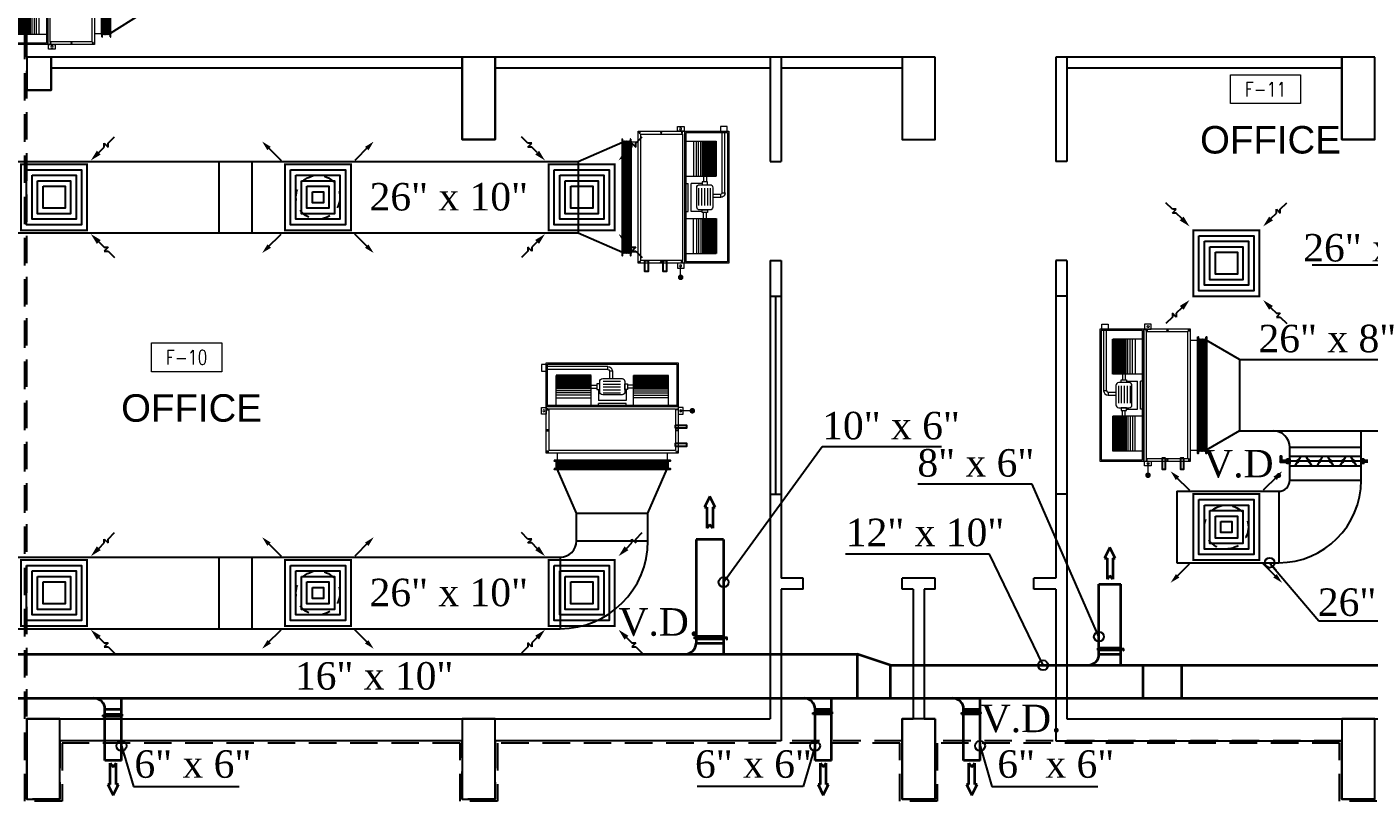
# Model space of a CAD drawing. Extents: x -432 to -365, y -145 to 173.
# Drawn here: x -422.92 to -410.72, y -92.79 to -85.75 of the extents above; entities that cross this region are included whole.
import ezdxf
from ezdxf.enums import TextEntityAlignment as Align

# ---------------------------------------------------------------- set-up
doc = ezdxf.new("R2010")
doc.units = 0
doc.header["$MEASUREMENT"] = 0
for name, pattern in [('DASHDOT', [1, 0.5, -0.25, 0, -0.25]), ('HIDDEN', [0.375, 0.25, -0.125]), ('HIDDEN-Z', [3, 2, -1])]:
    doc.linetypes.add(name, pattern=pattern)
for name, color, linetype in [('01_AC-EQUIP', 206, 'Continuous'), ('03_AC-S.DUCT', 5, 'Continuous'), ('12-AC-FL.CONN.', 2, 'Continuous'), ('A.C.VOLUM DAMPER', 2, 'Continuous'), ('COL', 2, 'Continuous'), ('COLHATCH', 5, 'Continuous'), ('elev', 2, 'Continuous'), ('FASEL', 253, 'Continuous'), ('M-CH-WP-R', 40, 'HIDDEN-Z'), ('M-CH-WP-S', 142, 'Continuous'), ('M-DIFUSER', 195, 'Continuous'), ('M-DUCT-RA', 30, 'Continuous'), ('M-DUCT-SA', 5, 'Continuous'), ('M-EQBMNT', 21, 'Continuous'), ('WALL', 4, 'Continuous'), ('WIN', 5, 'Continuous'), ('ZONE TEXT', 73, 'Continuous')]:
    doc.layers.add(name, color=color, linetype=linetype)
for name, color, linetype, lineweight in [('04-AC_F.A.DUCT', 4, 'Continuous', 35), ('A-SYMB-RMNU', 4, 'Continuous', 9), ('AC-TEXT', 15, 'Continuous', 30)]:
    doc.layers.add(name, color=color, linetype=linetype, lineweight=lineweight)
doc.styles.add('AC', font='romans.shx', dxfattribs={"height": 0.2})
doc.styles.add('ARABY', font='sosa.shx')
doc.styles.add('ROMANS-TITLE', font='ROMANS.shx', dxfattribs={"width": 0.8})
doc.dimstyles.new('IHAB', dxfattribs={"dimscale": 0, "dimtxt": 0.15, "dimasz": 0.09, "dimexe": 0.18, "dimexo": 0.0625, "dimgap": 0, "dimtad": 0, "dimtih": 1, "dimtoh": 1, "dimzin": 0, "dimdsep": 46, "dimtxsty": 'ARABY', "dimcen": 0.03, "dimse1": 1, "dimse2": 1, "dimclrd": 36, "dimclrt": 42, "dimadec": 0, "dimazin": 0, "dimtfac": 1, "dimtmove": 1, "dimatfit": 3, "dimldrblk": 'ORIGIN', "dimfxl": 1, "dimtolj": 1, "dimtzin": 0, "dimarcsym": 0})

# ---------------------------------------------------------------- blocks, each defined once
blk = doc.blocks.new('*U251')
at = {"layer": 'M-DIFUSER', "ltscale": 5, "const_width": 18}
blk.add_lwpolyline([(-300, 300), (300, 300), (300, -300), (-300, -300)], close=True, dxfattribs=at)
at = {"layer": 'M-DIFUSER', "color": 21}
for points in [[(250, 250), (-250, 250), (-250, -250), (250, -250)], [(200, 200), (-200, 200), (-200, -200), (200, -200)], [(150, 150), (-150, 150), (-150, -150), (150, -150)], [(100, 100), (-100, 100), (-100, -100), (100, -100)], [(50, 50), (-50, 50), (-50, -50), (50, -50)]]:
    blk.add_lwpolyline(points, close=True, dxfattribs=at)
at = {"layer": 'M-DUCT-SA', "color": 5, "extrusion": (-5.07059e-20, -1.19855e-17, -1)}
blk.add_line((-461, 461), (-335, 335), dxfattribs=at)
at = {"layer": 'M-DUCT-SA', "color": 5, "extrusion": (-1.19855e-17, 5.07059e-20, -1)}
blk.add_line((461, 461), (335, 335), dxfattribs=at)
at = {"layer": 'M-DUCT-SA', "color": 5, "extrusion": (1.19855e-17, -5.07059e-20, -1)}
blk.add_line((-461, -461), (-335, -335), dxfattribs=at)
at = {"layer": 'M-DUCT-SA', "color": 5, "extrusion": (5.07059e-20, 1.19855e-17, -1)}
blk.add_line((461, -461), (335, -335), dxfattribs=at)
at = {"layer": 'M-DUCT-SA', "color": 5, "extrusion": (-5.07059e-20, -1.19855e-17, -1)}
blk.add_solid([(460, 428), (429, 459), (507, 507)], dxfattribs=at)
at = {"layer": 'M-DUCT-SA', "color": 5, "extrusion": (5.07059e-20, -1.19855e-17, -1)}
blk.add_solid([(-460, 428), (-429, 459), (-507, 507)], dxfattribs=at)
at = {"layer": 'M-DUCT-SA', "color": 5, "extrusion": (1.19855e-17, -5.07059e-20, -1)}
blk.add_solid([(428, -460), (459, -429), (507, -507)], dxfattribs=at)
at = {"layer": 'M-DUCT-SA', "color": 5, "extrusion": (-1.19855e-17, -5.07059e-20, -1)}
blk.add_solid([(-428, -460), (-459, -429), (-507, -507)], dxfattribs=at)
blk = doc.blocks.new('*U254')
at = {"layer": 'M-DIFUSER', "ltscale": 5, "const_width": 18}
blk.add_lwpolyline([(-300, 300), (300, 300), (300, -300), (-300, -300)], close=True, dxfattribs=at)
at = {"layer": 'M-DIFUSER', "color": 21}
for points in [[(250, 250), (-250, 250), (-250, -250), (250, -250)], [(200, 200), (-200, 200), (-200, -200), (200, -200)], [(150, 150), (-150, 150), (-150, -150), (150, -150)], [(100, 100), (-100, 100), (-100, -100), (100, -100)]]:
    blk.add_lwpolyline(points, close=True, dxfattribs=at)
at = {"layer": 'M-DUCT-RA', "color": 30}
for p, q in [((-491, 491), (-549, 549)), ((-491, 455), (-491, 491)), ((-455, 491), (-491, 455)), ((-455, 455), (-455, 491)), ((455, 491), (491, 491)), ((491, 455), (455, 491)), ((491, 491), (549, 549)), ((-406, 406), (-455, 455)), ((406, 406), (455, 455)), ((455, 455), (491, 455)), ((-491, -455), (-455, -491)), ((-455, -455), (-491, -455)), ((-406, -406), (-455, -455)), ((406, -406), (455, -455)), ((455, -491), (491, -455)), ((455, -455), (455, -491)), ((491, -455), (491, -491)), ((-491, -491), (-549, -549)), ((-455, -491), (-491, -491)), ((491, -491), (549, -549))]:
    blk.add_line(p, q, dxfattribs=at)
for points in [[(-389, 424), (-424, 389), (-335, 335)], [(424, 389), (389, 424), (335, 335)], [(-424, -389), (-389, -424), (-335, -335)], [(389, -424), (424, -389), (335, -335)]]:
    blk.add_solid(points, dxfattribs=at)
blk = doc.blocks.new('A$C069E27EC')
at = {"layer": '01_AC-EQUIP', "color": 2, "linetype": 'Continuous'}
for p, q in [((0, 0), (0, -130)), ((1, 0.3), (0.5, -1.3)), ((1, 0.3), (1.5, -1.3)), ((2, 0.3), (1.5, -1.3)), ((2, 0.3), (2.5, -1.3)), ((3, 0.3), (2.5, -1.3)), ((3, 0.3), (3.6, -1.3)), ((4.1, 0.3), (3.6, -1.3)), ((4.1, 0.3), (4.6, -1.3)), ((5.1, 0.3), (4.6, -1.3)), ((5.1, 0.3), (5.6, -1.3)), ((6.1, 0.3), (5.6, -1.3)), ((6.1, 0.3), (6.6, -1.3)), ((7.1, 0.3), (6.6, -1.3)), ((7.1, 0.3), (7.6, -1.3)), ((8.1, 0.3), (7.6, -1.3)), ((8.1, 0.3), (8.6, -1.3)), ((9.2, 0.3), (8.6, -1.3)), ((9.2, 0.3), (9.7, -1.3)), ((1.5, -128.7), (1.5, -1.3)), ((2.5, -128.7), (2.5, -1.3)), ((3.6, -128.7), (3.6, -1.3)), ((4.6, -128.7), (4.6, -1.3)), ((5.6, -128.7), (5.6, -1.3)), ((6.6, -128.7), (6.6, -1.3)), ((7.6, -128.7), (7.6, -1.3)), ((8.6, -128.7), (8.6, -1.3)), ((1, -130.3), (0.5, -128.7)), ((1, -130.3), (1.5, -128.7)), ((2, -130.3), (1.5, -128.7)), ((2, -130.3), (2.5, -128.7)), ((3, -130.3), (2.5, -128.7)), ((3, -130.3), (3.6, -128.7)), ((4.1, -130.3), (3.6, -128.7)), ((4.1, -130.3), (4.6, -128.7)), ((5.1, -130.3), (4.6, -128.7)), ((5.1, -130.3), (5.6, -128.7)), ((6.1, -130.3), (5.6, -128.7)), ((6.1, -130.3), (6.6, -128.7)), ((7.1, -130.3), (6.6, -128.7)), ((7.1, -130.3), (7.6, -128.7)), ((8.1, -130.3), (7.6, -128.7)), ((8.1, -130.3), (8.6, -128.7)), ((9.2, -130.3), (8.6, -128.7)), ((9.2, -130.3), (9.7, -128.7))]:
    blk.add_line(p, q, dxfattribs=at)
for points in [[(0, 2.5), (0.5, 2.5), (0.5, -132.5), (0, -132.5)], [(9.7, 2.5), (10.2, 2.5), (10.2, -132.5), (9.7, -132.5)]]:
    blk.add_lwpolyline(points, close=True, dxfattribs=at)
blk = doc.blocks.new('A$C7CD32F90')
at = {"layer": '01_AC-EQUIP', "color": 1, "lineweight": 20}
for p, q in [((0.089, -0.4), (0.089, -0.116)), ((0.408, -0.116), (0.089, -0.116)), ((0.408, -0.117), (0.089, -0.117)), ((0.408, -0.119), (0.089, -0.119)), ((0.408, -0.122), (0.089, -0.122)), ((0.408, -0.4), (0.408, -0.116)), ((0.599, -0.074), (0.599, -0.145)), ((0.626, -0.074), (0.599, -0.074)), ((0.626, -0.074), (0.626, -0.145)), ((0.639, -0.035), (1.2, -0.035)), ((0.639, -0.061), (0.639, -0.035)), ((0.639, -0.061), (1.2, -0.061)), ((0.791, -0.4), (0.791, -0.116)), ((0.791, -0.116), (1.11, -0.116)), ((0.791, -0.117), (1.11, -0.117)), ((0.791, -0.119), (1.11, -0.119)), ((0.791, -0.122), (1.11, -0.122)), ((1.11, -0.4), (1.11, -0.116)), ((0.408, -0.125), (0.089, -0.125)), ((0.408, -0.128), (0.089, -0.128)), ((0.408, -0.132), (0.089, -0.132)), ((0.408, -0.136), (0.089, -0.136)), ((0.408, -0.141), (0.089, -0.141)), ((0.408, -0.148), (0.089, -0.148)), ((0.408, -0.155), (0.089, -0.155)), ((0.408, -0.164), (0.089, -0.164)), ((0.408, -0.173), (0.089, -0.173)), ((0.408, -0.183), (0.089, -0.183)), ((0.408, -0.193), (0.089, -0.193)), ((0.408, -0.201), (0.089, -0.201)), ((0.408, -0.209), (0.089, -0.209)), ((0.408, -0.219), (0.089, -0.219)), ((0.408, -0.229), (0.089, -0.229)), ((0.408, -0.239), (0.089, -0.239)), ((0.408, -0.204), (0.46, -0.204)), ((0.408, -0.231), (0.46, -0.231)), ((0.472, -0.243), (0.472, -0.343)), ((0.683, -0.168), (0.526, -0.168)), ((0.683, -0.194), (0.526, -0.194)), ((0.683, -0.221), (0.526, -0.221)), ((0.726, -0.243), (0.726, -0.343)), ((0.791, -0.204), (0.739, -0.204)), ((0.791, -0.231), (0.739, -0.231)), ((0.791, -0.125), (1.11, -0.125)), ((0.791, -0.128), (1.11, -0.128)), ((0.791, -0.132), (1.11, -0.132)), ((0.791, -0.136), (1.11, -0.136)), ((0.791, -0.141), (1.11, -0.141)), ((0.791, -0.148), (1.11, -0.148)), ((0.791, -0.155), (1.11, -0.155)), ((0.791, -0.164), (1.11, -0.164)), ((0.791, -0.173), (1.11, -0.173)), ((0.791, -0.183), (1.11, -0.183)), ((0.791, -0.193), (1.11, -0.193)), ((0.791, -0.201), (1.11, -0.201)), ((0.791, -0.209), (1.11, -0.209)), ((0.791, -0.219), (1.11, -0.219)), ((0.791, -0.229), (1.11, -0.229)), ((0.791, -0.239), (1.11, -0.239)), ((0.408, -0.255), (0.089, -0.255)), ((0.408, -0.275), (0.089, -0.275)), ((0.408, -0.295), (0.089, -0.295)), ((0.089, -0.321), (0.408, -0.321)), ((0.472, -0.343), (0.726, -0.343)), ((0.683, -0.248), (0.526, -0.248)), ((0.683, -0.274), (0.526, -0.274)), ((0.791, -0.255), (1.11, -0.255)), ((0.791, -0.275), (1.11, -0.275)), ((0.791, -0.295), (1.11, -0.295)), ((1.11, -0.321), (0.791, -0.321)), ((0.022, -0.425), (0.001, -0.425)), ((0.011, -0.418), (0.011, -0.432)), ((0.472, -0.37), (0.726, -0.37)), ((0.472, -0.4), (0.472, -0.37)), ((0.726, -0.4), (0.726, -0.37)), ((1.178, -0.425), (1.199, -0.425)), ((1.189, -0.418), (1.189, -0.432)), ((0.011, -0.608), (0.011, -0.622)), ((1.189, -0.608), (1.189, -0.622)), ((0.022, -0.615), (0.001, -0.615)), ((1.178, -0.615), (1.199, -0.615)), ((0.022, -0.81), (0.001, -0.81)), ((0.011, -0.803), (0.011, -0.817)), ((0.1, -0.824), (0.1, -0.89)), ((1.1, -0.824), (1.1, -0.89)), ((1.178, -0.81), (1.199, -0.81)), ((1.189, -0.803), (1.189, -0.817))]:
    blk.add_line(p, q, dxfattribs=at)
at = {"layer": '01_AC-EQUIP', "color": 1, "linetype": 'DASHDOT', "lineweight": 20}
for p, q in [((0.408, -0.193), (0.089, -0.193)), ((0.791, -0.193), (1.11, -0.193))]:
    blk.add_line(p, q, dxfattribs=at)
at = {"layer": '01_AC-EQUIP', "color": 4, "lineweight": 20}
blk.add_line((-0.128, -0.438), (-0.023, -0.438), dxfattribs=at)
at = {"layer": '01_AC-EQUIP', "color": 1, "lineweight": 20}
for points in [[(0, -0.4), (1.2, -0.4), (1.2, 0), (0, 0)], [(0.012, -0.388), (1.188, -0.388), (1.188, -0.012), (0.012, -0.012)], [(1.244, -0.076), (1.2, -0.076), (1.2, -0.016), (1.244, -0.016)], [(0.485, -0.193), (0.46, -0.193), (0.46, -0.243), (0.485, -0.243)], [(0.714, -0.193), (0.739, -0.193), (0.739, -0.243), (0.714, -0.243)], [(-0.044, -0.407), (0, -0.407), (0, -0.467), (-0.044, -0.467)], [(1.2, -0.4), (0, -0.4), (0, -0.824), (1.2, -0.824)], [(1.175, -0.42), (0.024, -0.42), (0.024, -0.8), (1.175, -0.8)], [(1.244, -0.407), (1.2, -0.407), (1.2, -0.467), (1.244, -0.467)]]:
    blk.add_lwpolyline(points, close=True, dxfattribs=at)
blk.add_lwpolyline([(0.687, -0.145), (0.511, -0.145, 0.414214), (0.485, -0.171), (0.485, -0.264, 0.414214), (0.511, -0.291), (0.687, -0.291, 0.414214), (0.714, -0.264), (0.714, -0.171, 0.414214)], format="xyb", close=True, dxfattribs=at)
at = {"layer": '01_AC-EQUIP', "color": 4, "lineweight": 20, "const_width": 0.0252}
blk.add_lwpolyline([(-0.126, -0.45, 1), (-0.131, -0.425, 1)], format="xyb", close=True, dxfattribs=at)
at = {"layer": '01_AC-EQUIP', "color": 1, "lineweight": 20}
for centre in [(-0.023, -0.438), (1.223, -0.438)]:
    blk.add_circle(centre, 0.00932, dxfattribs=at)
for radius in [0.0399, 0.0133]:
    blk.add_arc((0.639, -0.074), radius, 90.0006, 180.0006, dxfattribs=at)
at = {"layer": '01_AC-EQUIP', "color": 1, "lineweight": 20, "extrusion": (0, 0, -1)}
for centre, major_axis, start_param, end_param in [((0.011, -0.425), (-0.00827, 0), -1.570796, 4.712389), ((0.011, -0.425), (-0.0047, 0), 3.141593, 9.424778), ((0.011, -0.615), (-0.00827, 0), -1.570796, 4.712389), ((0.011, -0.615), (-0.0047, 0), 3.141593, 9.424778), ((0.011, -0.81), (-0.00827, 0), -1.570796, 4.712389), ((0.011, -0.81), (-0.0047, 0), 3.141593, 9.424778)]:
    blk.add_ellipse(centre, major_axis=major_axis, ratio=0.646018, start_param=start_param, end_param=end_param, dxfattribs=at)
at = {"layer": '01_AC-EQUIP', "color": 1, "lineweight": 20}
for centre, major_axis, start_param, end_param in [((1.189, -0.425), (0.00827, 0), -1.570796, 4.712389), ((1.189, -0.425), (0.0047, 0), 3.141593, 9.424778), ((1.189, -0.615), (0.00827, 0), -1.570796, 4.712389), ((1.189, -0.615), (0.0047, 0), 3.141593, 9.424778), ((1.189, -0.81), (0.00827, 0), -1.570796, 4.712389), ((1.189, -0.81), (0.0047, 0), 3.141593, 9.424778)]:
    blk.add_ellipse(centre, major_axis=major_axis, ratio=0.646018, start_param=start_param, end_param=end_param, dxfattribs=at)
at = {"layer": 'M-CH-WP-R', "color": 6, "linetype": 'ByBlock', "ltscale": 1.5}
blk.add_lwpolyline([(0.025, -0.762), (0.025, -0.732), (-0.075, -0.732), (-0.075, -0.762)], close=True, dxfattribs=at)
at = {"layer": 'M-CH-WP-S', "color": 5, "linetype": 'ByBlock', "ltscale": 1.5}
blk.add_lwpolyline([(0.025, -0.597), (0.025, -0.567), (-0.075, -0.567), (-0.075, -0.597)], close=True, dxfattribs=at)
at = {"layer": 'M-EQBMNT', "color": 21, "linetype": 'ByBlock', "ltscale": 1.5}
for p, q in [((0.408, -0.116), (0.089, -0.116)), ((0.791, -0.116), (1.11, -0.116))]:
    blk.add_line(p, q, dxfattribs=at)
at = {"layer": '01_AC-EQUIP', "color": 1, "lineweight": 20, "xscale": 0.00784765227677817, "yscale": 0.00784765227677817, "zscale": 0.00784765227677817, "rotation": 270}
blk.add_blockref('A$C069E27EC', (1.11, -0.89), dxfattribs=at)
blk = doc.blocks.new('A$C4397250F')
at = {"layer": '04-AC_F.A.DUCT'}
for p, q in [((0, 0), (-0.0241, -0.0482)), ((-0.0241, -0.0482), (-0.0132, -0.0482)), ((-0.0132, -0.0482), (-0.0132, -0.1443)), ((0.0241, -0.0482), (0, 0)), ((0.0132, -0.0482), (0.0241, -0.0482)), ((0.0132, -0.0482), (0.0132, -0.1443)), ((0, -0.1288), (-0.0132, -0.1443)), ((0.0132, -0.1443), (0, -0.1288))]:
    blk.add_line(p, q, dxfattribs=at)
blk = doc.blocks.new('A$C180A56EA')
at = {"layer": 'A.C.VOLUM DAMPER'}
h = blk.add_hatch(dxfattribs=at)
h.set_pattern_fill('ANSI31', color=256, scale=0.001, style=0)
h.set_pattern_definition([(45, (129.5106855, -230.48025158), (-8.838834765e-05, 8.838834765e-05), [])])
h.paths.add_polyline_path([(0.0459, 0.0039), (0.0459, 0.0065), (0.0401, 0.0065), (0.0401, -0.0027), (0.0459, -0.0027), (0.0459, 0), (0.0603, 0), (0.0603, 0.0128), (0.057, 0.0128), (0.057, 0.0039)])
for p, q in [((-0.1242, 0.0032), (-0.1161, 0.0032)), ((-0.1161, 0.0004), (-0.119, 0.0032)), ((-0.1185, 0), (-0.1161, 0.0024)), ((-0.1161, 0.0015), (-0.1179, 0.0032)), ((-0.1174, 0), (-0.1161, 0.0013)), ((-0.1161, 0.0026), (-0.1168, 0.0032)), ((-0.1163, 0), (-0.1161, 0.0001)), ((-0.1161, 0.0001), (-0.1104, 0.0058)), ((-0.1161, 0.0013), (-0.1116, 0.0058)), ((-0.1161, 0.0024), (-0.1127, 0.0058)), ((-0.1161, -0.0026), (-0.1161, 0.0058)), ((-0.1161, 0.0035), (-0.1138, 0.0058)), ((-0.1161, 0.0058), (-0.1099, 0.0058)), ((-0.1161, 0.0057), (-0.116, 0.0058)), ((-0.1161, 0.0046), (-0.1149, 0.0058)), ((-0.1161, -0.001), (-0.1099, 0.0053)), ((-0.1099, -0.0014), (-0.1161, 0.0048)), ((-0.1161, -0.0021), (-0.1099, 0.0042)), ((-0.1099, -0.0026), (-0.1161, 0.0037)), ((-0.1109, -0.0026), (-0.1161, 0.0026)), ((-0.112, -0.0026), (-0.1161, 0.0015)), ((-0.1131, -0.0026), (-0.1161, 0.0004)), ((-0.1099, -0.0003), (-0.116, 0.0058)), ((-0.1156, -0.0026), (-0.1099, 0.0031)), ((-0.1099, 0.0008), (-0.1149, 0.0058)), ((-0.1145, -0.0026), (-0.1099, 0.002)), ((-0.1099, 0.0019), (-0.1138, 0.0058)), ((-0.1134, -0.0026), (-0.1099, 0.0009)), ((-0.1128, 0.0019), (0.0401, 0.0019)), ((-0.1099, 0.003), (-0.1127, 0.0058)), ((-0.1099, 0.0041), (-0.1116, 0.0058)), ((-0.1099, 0.0052), (-0.1105, 0.0058)), ((0.0401, 0.0121), (-0.1099, 0.0121)), ((-0.0882, 0.0113), (-0.0994, -0.0075)), ((-0.0768, 0.0113), (-0.0656, -0.0075)), ((-0.0402, 0.0113), (-0.0514, -0.0075)), ((-0.0284, 0.0113), (-0.0173, -0.0075)), ((0.0056, 0.0113), (-0.0056, -0.0075)), ((0.0174, 0.0113), (0.0286, -0.0075)), ((0.0459, 0.0065), (0.0401, 0.0065)), ((0.0401, 0.0065), (0.0401, -0.0027)), ((0.0459, 0.0039), (0.0459, 0.0065)), ((0.057, 0.0039), (0.0459, 0.0039)), ((0.0603, 0.0128), (0.057, 0.0128)), ((0.057, 0.0128), (0.057, 0.0039)), ((0.0603, 0.0128), (0.0603, 0)), ((-0.1242, 0), (-0.1161, 0)), ((-0.1142, -0.0026), (-0.1161, -0.0007)), ((-0.1153, -0.0026), (-0.1161, -0.0018)), ((-0.1099, -0.0026), (-0.1161, -0.0026)), ((-0.1123, -0.0026), (-0.1099, -0.0003)), ((-0.1111, -0.0026), (-0.1099, -0.0014)), ((-0.11, -0.0026), (-0.1099, -0.0025)), ((-0.1099, -0.0083), (0.0401, -0.0083)), ((0.0401, -0.0027), (0.0459, -0.0027)), ((0.0603, 0), (0.0459, 0)), ((0.0459, -0.0027), (0.0459, 0))]:
    blk.add_line(p, q, dxfattribs=at)
at = {"layer": 'A.C.VOLUM DAMPER', "extrusion": (0, 0, -1)}
for centre, major_axis, start_param, end_param in [((-0.0938, 0.0019), (0.00135, 0.00135), 3.926991, 7.068583), ((-0.0938, 0.0019), (-0.00135, 0.00135), 2.356195, 5.497787), ((-0.0712, 0.0019), (0.00135, 0.00135), 3.926991, 7.068583), ((-0.0712, 0.0019), (-0.00135, 0.00135), 2.356195, 5.497787), ((-0.0458, 0.0019), (0.00135, 0.00135), 3.926991, 7.068583), ((-0.0458, 0.0019), (-0.00135, 0.00135), 2.356195, 5.497787), ((-0.0228, 0.0019), (0.00135, 0.00135), 3.926991, 7.068583), ((-0.0228, 0.0019), (-0.00135, 0.00135), 2.356194, 5.497787), ((0, 0.0019), (0.00135, 0.00135), 3.926991, 7.068583), ((0, 0.0019), (0.00135, 0.00135), 0.785398, 3.926991), ((0.023, 0.0019), (0.00135, 0.00135), 3.926991, 7.068583), ((0.023, 0.0019), (-0.00135, 0.00135), 2.356195, 5.497787)]:
    blk.add_ellipse(centre, major_axis=major_axis, ratio=1, start_param=start_param, end_param=end_param, dxfattribs=at)
blk = doc.blocks.new('A-ROOM')
at = {"layer": 'A-SYMB-RMNU'}
blk.add_lwpolyline([(-425, 175), (425, 175), (425, -175), (-425, -175)], close=True, dxfattribs=at)
at = {"layer": 'A-SYMB-RMNU', "style": 'ROMANS-TITLE', "width": 0.8}
blk.add_attdef('ROOM-NO', text='', height=175, dxfattribs=at).set_placement((0, 0), align=Align.MIDDLE)

msp = doc.modelspace()

# ---------------------------------------------------------------- hatches: boundary and pattern name
at = {"layer": 'COLHATCH', "linetype": 'Continuous'}
h = msp.add_hatch(dxfattribs=at)
h.set_pattern_fill('_USER', color=252, scale=0.05, angle=45, style=0, double=1, pattern_type=0)
h.set_pattern_definition([(45, (-202.924395, -252.77691), (-0.035355339, 0.035355339), []), (135, (-202.924395, -252.77691), (-0.035355339, -0.035355339), [])])
h.paths.add_polyline_path([(-382.484, -75.197), (-382.784, -75.197), (-382.784, -76.097), (-382.484, -76.097)])
h.paths.add_polyline_path([(-380.484, -75.197), (-381.284, -75.197), (-381.284, -75.497), (-380.484, -75.497)])
h.paths.add_polyline_path([(-378.534, -77.197), (-378.834, -77.197), (-378.834, -77.797), (-378.534, -77.797)])
h.paths.add_polyline_path([(-378.134, -80.777), (-378.934, -80.777), (-378.934, -81.077), (-378.134, -81.077)])
h.paths.add_polyline_path([(-380.684, -80.777), (-381.484, -80.777), (-381.484, -81.077), (-380.684, -81.077)])
h.paths.add_polyline_path([(-380.584, -85.827), (-381.484, -85.827), (-381.484, -86.127), (-380.584, -86.127)])
h.paths.add_polyline_path([(-378.134, -85.777), (-378.934, -85.777), (-378.934, -86.077), (-378.134, -86.077)])
h.paths.add_polyline_path([(-380.392, -92.047), (-381.492, -92.047), (-381.492, -92.347), (-380.639, -92.347, -0.011587), (-380.655, -93.033), (-380.405, -93.043, 0.01656)])
h.paths.add_polyline_path([(-380.586, -94.777), (-380.84, -94.777, -0.040808), (-381.428, -97.116), (-381.192, -97.197, 0.04151)])
h.paths.add_polyline_path([(-382.484, -94.177), (-382.784, -94.177), (-382.784, -95.077), (-382.484, -95.077)])
h.paths.add_polyline_path([(-386.614, -94.177), (-387.014, -94.177), (-387.014, -95.077), (-386.614, -95.077)])
h.paths.add_polyline_path([(-390.414, -94.177), (-390.864, -94.177), (-390.864, -95.077), (-390.414, -95.077)])
h.paths.add_polyline_path([(-390.664, -95.997), (-390.964, -95.997), (-390.964, -96.897), (-390.664, -96.897)])
h.paths.add_polyline_path([(-398.664, -94.177), (-398.964, -94.177), (-398.964, -95.077), (-398.664, -95.077)])
h.paths.add_polyline_path([(-398.664, -95.997), (-398.964, -95.997), (-398.964, -96.897), (-398.664, -96.897)])
h.paths.add_polyline_path([(-406.664, -94.177), (-406.964, -94.177), (-406.964, -95.077), (-406.664, -95.077)])
h.paths.add_polyline_path([(-406.664, -95.997), (-406.964, -95.997), (-406.964, -96.897), (-406.664, -96.897)])
h.paths.add_polyline_path([(-414.764, -94.177), (-415.214, -94.177), (-415.214, -95.077), (-414.764, -95.077)])
h.paths.add_polyline_path([(-414.664, -95.997), (-414.964, -95.997), (-414.964, -96.897), (-414.664, -96.897)])
h.paths.add_polyline_path([(-418.614, -94.177), (-419.014, -94.177), (-419.014, -95.077), (-418.614, -95.077)])
h.paths.add_polyline_path([(-422.844, -94.177), (-423.144, -94.177), (-423.144, -95.077), (-422.844, -95.077)])
h.paths.add_polyline_path([(-424.137, -92.047), (-425.237, -92.047, 0.01656), (-425.224, -93.043), (-424.974, -93.033, -0.011587), (-424.99, -92.347), (-424.137, -92.347)])
h.paths.add_polyline_path([(-424.789, -94.777), (-425.042, -94.777, 0.04151), (-424.437, -97.197), (-424.2, -97.116, -0.040808)])
h.paths.add_polyline_path([(-424.144, -85.827), (-425.044, -85.827), (-425.044, -86.127), (-424.144, -86.127)])
h.paths.add_polyline_path([(-426.694, -85.777), (-427.494, -85.777), (-427.494, -86.077), (-426.694, -86.077)])
h.paths.add_polyline_path([(-426.694, -80.777), (-427.494, -80.777), (-427.494, -81.077), (-426.694, -81.077)])
h.paths.add_polyline_path([(-424.144, -80.777), (-424.944, -80.777), (-424.944, -81.077), (-424.144, -81.077)])
h.paths.add_polyline_path([(-426.794, -77.197), (-427.094, -77.197), (-427.094, -77.797), (-426.794, -77.797)])
h.paths.add_polyline_path([(-424.344, -75.197), (-425.144, -75.197), (-425.144, -75.497), (-424.344, -75.497)])
h.paths.add_polyline_path([(-422.844, -75.197), (-423.144, -75.197), (-423.144, -76.097), (-422.844, -76.097)])
h.paths.add_polyline_path([(-418.564, -75.197), (-418.964, -75.197), (-418.964, -76.097), (-418.564, -76.097)])
h.paths.add_polyline_path([(-414.764, -75.197), (-415.214, -75.197), (-415.214, -76.097), (-414.764, -76.097)])
h.paths.add_polyline_path([(-405.414, -72.997), (-405.714, -72.997), (-405.714, -73.597), (-405.414, -73.597)])
h.paths.add_polyline_path([(-405.414, -75.497), (-400.314, -75.497), (-400.314, -76.947), (-400.014, -76.947), (-400.014, -75.197), (-405.714, -75.197), (-405.714, -76.947), (-405.414, -76.947)])
h.paths.add_polyline_path([(-398.664, -72.997), (-398.964, -72.997), (-398.964, -73.597), (-398.664, -73.597)])
h.paths.add_polyline_path([(-398.664, -76.347), (-398.964, -76.347), (-398.964, -76.947), (-398.664, -76.947)])
h.paths.add_polyline_path([(-390.414, -75.197), (-390.864, -75.197), (-390.864, -76.097), (-390.414, -76.097)])

# ---------------------------------------------------------------- linework, layer by layer
at = {"layer": '03_AC-S.DUCT', "linetype": 'Continuous'}
for p, q in [((-421.614, -85.462), (-422.168, -85.812)), ((-417.91, -86.977), (-417.506, -86.802)), ((-425.527, -86.977), (-417.91, -86.977)), ((-421.177, -86.982), (-421.177, -87.632)), ((-420.877, -86.982), (-420.877, -87.632)), ((-417.91, -86.977), (-417.91, -87.627)), ((-425.527, -87.627), (-417.91, -87.627)), ((-417.91, -87.627), (-417.506, -87.802)), ((-411.895, -88.777), (-412.199, -88.602)), ((-411.895, -88.777), (-411.895, -89.427)), ((-411.895, -88.777), (-410.039, -88.777)), ((-411.895, -89.427), (-412.199, -89.602)), ((-411.895, -89.427), (-410.039, -89.427)), ((-410.788, -89.877), (-410.788, -89.427)), ((-411.438, -89.877), (-411.438, -89.577)), ((-411.438, -89.577), (-410.788, -89.577)), ((-417.925, -90.177), (-418.1, -89.773)), ((-417.275, -90.177), (-417.1, -89.773)), ((-412.464, -89.977), (-411.538, -89.977)), ((-412.464, -89.977), (-412.464, -90.627)), ((-411.538, -89.977), (-411.538, -90.627)), ((-411.438, -89.877), (-410.788, -89.877)), ((-417.925, -90.427), (-417.925, -90.177)), ((-417.925, -90.177), (-417.275, -90.177)), ((-417.275, -90.427), (-417.275, -90.177)), ((-417.925, -90.427), (-417.275, -90.427)), ((-425.527, -90.577), (-418.075, -90.577)), ((-421.177, -90.582), (-421.177, -91.232)), ((-420.877, -90.582), (-420.877, -91.232)), ((-418.075, -90.577), (-418.075, -91.227)), ((-412.464, -90.627), (-411.538, -90.627)), ((-425.527, -91.227), (-418.075, -91.227))]:
    msp.add_line(p, q, dxfattribs=at)
for centre, radius, start, end in [((-411.588, -89.577), 0.15, 0, 90), ((-411.538, -89.877), 0.1, 270, 0), ((-411.538, -89.877), 0.75, 270, 0), ((-418.075, -90.427), 0.15, 270, 0), ((-418.075, -90.427), 0.8, 270, 0)]:
    msp.add_arc(centre, radius, start, end, dxfattribs=at)
at = {"layer": '04-AC_F.A.DUCT', "linetype": 'Continuous'}
for p, q in [((-416.837, -90.416), (-416.837, -91.359)), ((-416.587, -90.416), (-416.837, -90.416)), ((-416.587, -90.416), (-416.587, -91.459)), ((-413.173, -91.459), (-413.173, -90.822)), ((-413.173, -90.822), (-412.973, -90.822)), ((-412.973, -91.559), (-412.973, -90.822)), ((-416.837, -91.359), (-416.587, -91.359)), ((-423.069, -91.459), (-415.372, -91.459)), ((-415.372, -91.459), (-415.372, -91.859)), ((-415.072, -91.559), (-415.372, -91.459)), ((-415.072, -91.559), (-406.541, -91.559)), ((-415.072, -91.559), (-415.072, -91.859)), ((-413.173, -91.459), (-412.973, -91.459)), ((-412.773, -91.559), (-412.773, -91.859)), ((-412.423, -91.559), (-412.423, -91.859)), ((-423.069, -91.859), (-407.995, -91.859)), ((-422.064, -92.425), (-422.064, -91.859)), ((-415.605, -92.425), (-415.605, -91.859)), ((-414.254, -92.425), (-414.254, -91.859)), ((-422.214, -92.425), (-422.214, -91.959)), ((-422.214, -91.959), (-422.064, -91.959)), ((-415.755, -92.425), (-415.755, -91.959)), ((-415.755, -91.959), (-415.605, -91.959)), ((-414.404, -92.425), (-414.404, -91.959)), ((-414.404, -91.959), (-414.254, -91.959)), ((-422.064, -92.425), (-422.214, -92.425)), ((-415.605, -92.425), (-415.755, -92.425)), ((-414.254, -92.425), (-414.404, -92.425))]:
    msp.add_line(p, q, dxfattribs=at)
for centre, start, end in [((-416.937, -91.359), 270, 0), ((-413.273, -91.459), 270, 0), ((-422.314, -91.959), 0, 90), ((-415.855, -91.959), 0, 90), ((-414.504, -91.959), 0, 90)]:
    msp.add_arc(centre, 0.1, start, end, dxfattribs=at)
at = {"layer": '12-AC-FL.CONN.', "linetype": 'HIDDEN', "ltscale": 0.25}
for centre in [(-420.277, -87.302), (-412.014, -90.302), (-420.277, -90.902)]:
    msp.add_circle(centre, 0.2, dxfattribs=at)
at = {"layer": 'COL', "linetype": 'Continuous'}
for points in [[(-422.924, -86.327), (-422.704, -86.327), (-422.704, -86.027), (-422.924, -86.027)], [(-418.664, -86.027), (-418.964, -86.027), (-418.964, -86.777), (-418.664, -86.777)], [(-414.664, -86.027), (-414.964, -86.027), (-414.964, -86.777), (-414.664, -86.777)], [(-410.664, -86.027), (-410.964, -86.027), (-410.964, -86.777), (-410.664, -86.777)], [(-422.624, -92.047), (-422.924, -92.047), (-422.924, -92.777), (-422.624, -92.777)], [(-418.664, -92.047), (-418.964, -92.047), (-418.964, -92.777), (-418.664, -92.777)], [(-414.664, -92.047), (-414.964, -92.047), (-414.964, -92.777), (-414.664, -92.777)], [(-410.664, -92.047), (-410.964, -92.047), (-410.964, -92.777), (-410.664, -92.777)]]:
    msp.add_lwpolyline(points, close=True, dxfattribs=at)
at = {"layer": 'elev', "color": 252}
for p, q in [((-414.964, -86.027), (-416.064, -86.027)), ((-414.964, -86.127), (-416.064, -86.127))]:
    msp.add_line(p, q, dxfattribs=at)
at = {"layer": 'FASEL', "linetype": 'HIDDEN'}
for points in [[(-410.644, -92.797), (-410.984, -92.797), (-410.984, -92.267), (-414.644, -92.267), (-414.644, -92.797), (-414.984, -92.797), (-414.984, -92.267), (-418.644, -92.267), (-418.644, -92.797), (-418.984, -92.797), (-418.984, -92.267), (-422.604, -92.267), (-422.604, -92.797), (-422.944, -92.797), (-422.944, -77.497)], [(-410.664, -92.777), (-410.964, -92.777), (-410.964, -92.247), (-414.664, -92.247), (-414.664, -92.777), (-414.964, -92.777), (-414.964, -92.247), (-418.664, -92.247), (-418.664, -92.777), (-418.964, -92.777), (-418.964, -92.247), (-422.624, -92.247), (-422.624, -92.777), (-422.924, -92.777), (-422.924, -77.497)]]:
    msp.add_lwpolyline(points, dxfattribs=at)
at = {"layer": 'WALL', "color": 252, "linetype": 'Continuous'}
for p, q in [((-422.924, -86.027), (-422.924, -86.327)), ((-422.704, -86.027), (-422.924, -86.027)), ((-422.704, -86.027), (-422.704, -86.327)), ((-418.964, -86.777), (-418.964, -86.027)), ((-418.664, -86.027), (-418.964, -86.027)), ((-418.664, -86.027), (-418.664, -86.777)), ((-416.064, -86.027), (-416.164, -86.027)), ((-416.164, -86.027), (-416.164, -86.977)), ((-416.064, -86.027), (-416.064, -86.977)), ((-413.564, -86.027), (-413.564, -86.977)), ((-413.464, -86.027), (-413.564, -86.027)), ((-413.464, -86.027), (-413.464, -86.977)), ((-410.964, -86.777), (-410.964, -86.027)), ((-410.664, -86.027), (-410.964, -86.027)), ((-422.704, -86.327), (-422.924, -86.327)), ((-418.664, -86.777), (-418.964, -86.777)), ((-410.664, -86.777), (-410.964, -86.777)), ((-416.164, -86.977), (-416.064, -86.977)), ((-413.464, -86.977), (-413.564, -86.977)), ((-416.164, -87.877), (-416.064, -87.877)), ((-416.164, -87.877), (-416.164, -88.202)), ((-416.064, -87.877), (-416.064, -88.202)), ((-413.464, -87.877), (-413.564, -87.877)), ((-413.564, -87.877), (-413.564, -88.202)), ((-413.464, -87.877), (-413.464, -88.202)), ((-416.164, -88.202), (-416.064, -88.202)), ((-413.464, -88.202), (-413.564, -88.202)), ((-416.164, -90.002), (-416.064, -90.002)), ((-416.164, -90.002), (-416.164, -92.047)), ((-416.064, -90.002), (-416.064, -90.767)), ((-413.464, -90.002), (-413.564, -90.002)), ((-413.564, -90.002), (-413.564, -90.767)), ((-413.464, -90.002), (-413.464, -92.047)), ((-415.864, -90.767), (-416.064, -90.767)), ((-415.864, -90.867), (-415.864, -90.767)), ((-414.964, -90.867), (-414.964, -90.767)), ((-414.664, -90.767), (-414.964, -90.767)), ((-414.664, -90.867), (-414.664, -90.767)), ((-413.564, -90.767), (-413.764, -90.767)), ((-413.764, -90.867), (-413.764, -90.767)), ((-416.064, -90.867), (-416.064, -92.247)), ((-415.864, -90.867), (-416.064, -90.867)), ((-414.864, -90.867), (-414.964, -90.867)), ((-414.864, -90.867), (-414.864, -92.047)), ((-414.764, -90.867), (-414.764, -92.047)), ((-414.664, -90.867), (-414.764, -90.867)), ((-413.564, -90.867), (-413.764, -90.867)), ((-413.564, -90.867), (-413.564, -92.247)), ((-422.924, -92.777), (-422.924, -92.047)), ((-422.924, -92.047), (-416.164, -92.047)), ((-414.964, -92.777), (-414.964, -92.047)), ((-414.964, -92.047), (-414.864, -92.047)), ((-414.764, -92.047), (-414.664, -92.047)), ((-414.664, -92.047), (-414.664, -92.777)), ((-413.464, -92.047), (-408.164, -92.047)), ((-422.624, -92.777), (-422.624, -92.247)), ((-418.964, -92.247), (-422.624, -92.247)), ((-418.964, -92.247), (-418.964, -92.777)), ((-418.664, -92.777), (-418.664, -92.247)), ((-416.064, -92.247), (-418.664, -92.247)), ((-413.564, -92.247), (-410.964, -92.247)), ((-410.964, -92.777), (-410.964, -92.247)), ((-422.924, -92.777), (-422.624, -92.777)), ((-418.964, -92.777), (-418.664, -92.777)), ((-414.664, -92.777), (-414.964, -92.777)), ((-410.664, -92.777), (-410.964, -92.777))]:
    msp.add_line(p, q, dxfattribs=at)
msp.add_lwpolyline([(-414.664, -86.027), (-414.964, -86.027), (-414.964, -86.777), (-414.664, -86.777)], close=True, dxfattribs=at)
at = {"layer": 'WIN', "color": 252}
for p, q in [((-418.964, -86.027), (-422.704, -86.027)), ((-416.164, -86.027), (-418.664, -86.027)), ((-410.964, -86.027), (-413.464, -86.027)), ((-418.964, -86.127), (-422.704, -86.127)), ((-416.164, -86.127), (-418.664, -86.127)), ((-410.964, -86.127), (-413.464, -86.127)), ((-416.164, -88.202), (-416.164, -90.002)), ((-416.114, -88.202), (-416.114, -90.002)), ((-416.064, -88.202), (-416.064, -90.002)), ((-413.564, -88.202), (-413.564, -90.002)), ((-413.464, -88.202), (-413.464, -90.002))]:
    msp.add_line(p, q, dxfattribs=at)

# ---------------------------------------------------------------- block references
at = {"layer": '01_AC-EQUIP', "xscale": -1}
for p, rotation in [((-423.134, -84.712), 90), ((-416.54, -87.902), 270)]:
    msp.add_blockref('A$C7CD32F90', p, dxfattribs=dict(at, rotation=rotation))
at = {"layer": '01_AC-EQUIP', "rotation": 90}
msp.add_blockref('A$C7CD32F90', (-413.164, -89.702), dxfattribs=at)
at = {"layer": '01_AC-EQUIP', "xscale": -1}
msp.add_blockref('A$C7CD32F90', (-417, -88.807), dxfattribs=at)
at = {"layer": '04-AC_F.A.DUCT', "linetype": 'Continuous', "xscale": 2, "yscale": 2, "zscale": 2}
msp.add_blockref('A$C4397250F', (-416.712, -90.024), dxfattribs=at)
at = {"layer": '04-AC_F.A.DUCT', "xscale": 2, "yscale": 2, "zscale": 2}
msp.add_blockref('A$C4397250F', (-413.073, -90.488), dxfattribs=at)
at = {"layer": '04-AC_F.A.DUCT', "xscale": 2, "yscale": 2, "zscale": 2, "rotation": 180}
for p in [(-422.139, -92.74), (-415.68, -92.74), (-414.329, -92.74)]:
    msp.add_blockref('A$C4397250F', p, dxfattribs=at)
at = {"layer": 'A-SYMB-RMNU', "xscale": 0.0007500000000391083, "yscale": 0.0007500000000106866, "zscale": 0.00075}
for p, values in [((-411.657, -86.319), {'ROOM-NO': 'F-11'}), ((-421.471, -88.759), {'ROOM-NO': 'F-10'})]:
    msp.add_blockref('A-ROOM', p, dxfattribs=at).add_auto_attribs(values)
at = {"layer": 'A.C.VOLUM DAMPER', "xscale": -4.333333319462781, "yscale": 4.333333319462781, "zscale": 4.333333319462824}
msp.add_blockref('A$C180A56EA', (-411.264, -89.711), dxfattribs=at)
at = {"layer": 'A.C.VOLUM DAMPER', "rotation": 180}
for p, xscale, yscale, zscale in [((-416.654, -91.306), -1.666666660350984, 1.666666660350955, 1.666666660417517), ((-413.026, -91.41), -1.333333328279991, 1.333333328279991, 1.333333328333255), ((-422.174, -92.013), 1.000001061474904, 1.000001061474904, 1.000001061514839), ((-415.715, -91.992), 1.000001061474904, 1.000001061474904, 1.000001061514839), ((-414.364, -91.992), 1.000001061474904, 1.000001061474904, 1.000001061514839)]:
    msp.add_blockref('A$C180A56EA', p, dxfattribs=dict(at, xscale=xscale, yscale=yscale, zscale=zscale))
at = {"layer": 'M-DIFUSER', "color": 21, "xscale": -0.0009999999999763531, "yscale": 0.001000000000004775, "zscale": 0.001}
for name, p in [('*U254', (-422.677, -87.302)), ('*U251', (-420.277, -87.302)), ('*U254', (-417.877, -87.302)), ('*U254', (-412.014, -87.902)), ('*U254', (-412.014, -87.902)), ('*U254', (-412.014, -87.902)), ('*U251', (-412.014, -90.302)), ('*U254', (-422.677, -90.902)), ('*U251', (-420.277, -90.902)), ('*U254', (-417.877, -90.902))]:
    msp.add_blockref(name, p, dxfattribs=at)

# ---------------------------------------------------------------- texts
at = {"layer": 'AC-TEXT', "color": 34, "linetype": 'Continuous', "char_height": 0.25, "width": 3.95146, "style": 'AC'}
for s, insert, attachment_point in [('\\A1;{\\fTimes New Roman|b0|i0|c0|p18;\\C256;26" x 10"}', (-419.807, -87.426), 7), ('\\A1;{\\fTimes New Roman|b0|i0|c0|p18;\\C256;26" x 6"}', (-410.062, -87.89), 9), ('\\A1;{\\fTimes New Roman|b0|i0|c0|p18;\\C256;26" x 8"}', (-410.469, -88.716), 9), ('\\A1;{\\fTimes New Roman|b0|i0|c0|p18;\\C85;10" x 6"}', (-415.69, -89.508), 7), ('\\A1;{\\fTimes New Roman|b0|i0|c0|p18;\\C85;8" x 6"}', (-414.824, -89.847), 7), ('\\A1;{\\fTimes New Roman|b0|i0|c0|p18;\\C256;V.D.}', (-411.49, -89.856), 9), ('\\A1;{\\fTimes New Roman|b0|i0|c0|p18;\\C85;12" x 10"}', (-415.475, -90.48), 7), ('\\A1;{\\fTimes New Roman|b0|i0|c0|p18;\\C256;26" x 10"}', (-419.807, -91.026), 7), ('\\A1;{\\fTimes New Roman|b0|i0|c0|p18;\\C256;26" x 6"}', (-409.929, -91.114), 9), ('\\A1;{\\fTimes New Roman|b0|i0|c0|p18;\\C85;V.D.}', (-417.543, -91.296), 7), ('\\A1;{\\fTimes New Roman|b0|i0|c0|p18;\\C85;16" x 10"}', (-420.486, -91.785), 7), ('\\A1;{\\fTimes New Roman|b0|i0|c0|p18;\\C85;V.D.}', (-414.248, -92.174), 7), ('\\A1;{\\fTimes New Roman|b0|i0|c0|p18;\\C85;6" x 6"}', (-421.946, -92.587), 7), ('\\A1;{\\fTimes New Roman|b0|i0|c0|p18;\\C85;6" x 6"}', (-416.847, -92.587), 7), ('\\A1;{\\fTimes New Roman|b0|i0|c0|p18;\\C85;6" x 6"}', (-414.097, -92.587), 7)]:
    msp.add_mtext(s, dxfattribs=dict(at, insert=insert, attachment_point=attachment_point))
at = {"layer": 'ZONE TEXT', "linetype": 'Continuous', "char_height": 0.25, "width": 3.29288, "attachment_point": 1, "style": 'AC'}
for insert in [(-412.253, -86.654), (-422.067, -89.094)]:
    msp.add_mtext('{\\fArial|b0|i0|c0|p34;OFFICE}', dxfattribs=dict(at, insert=insert))

# ---------------------------------------------------------------- leaders
at = {"layer": 'AC-TEXT', "color": 34, "linetype": 'Continuous'}
for points, override in [([(-409.939, -87.919), (-411.233, -87.919)], {"dimscale": 1}), ([(-416.587, -90.804), (-415.69, -89.568), (-414.604, -89.568)], {"dimscale": 1}), ([(-413.173, -91.3), (-413.781, -89.913), (-414.821, -89.913)], {"dimscale": 1}), ([(-413.681, -91.559), (-414.168, -90.548), (-415.477, -90.548)], {"dimscale": 1}), ([(-411.62, -90.627), (-411.173, -91.156), (-410.012, -91.156)], {"dimscale": 1}), ([(-422.064, -92.293), (-421.956, -92.663), (-420.993, -92.663)], {"dimscale": 1, "dimclrd": 34, "dimfxl": 0}), ([(-415.755, -92.293), (-415.863, -92.663), (-416.826, -92.663)], {"dimscale": 1}), ([(-414.254, -92.293), (-414.147, -92.663), (-413.184, -92.663)], {"dimscale": 1})]:
    msp.add_leader(points, dimstyle='IHAB', override=override, dxfattribs=at)

doc.saveas('drawing.dxf')
